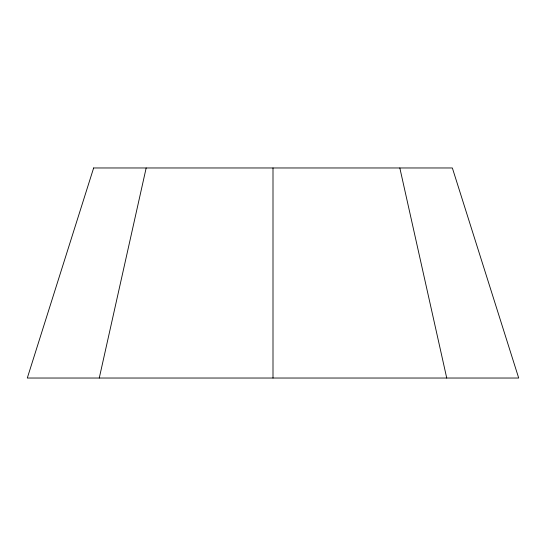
<?xml version="1.0" encoding="UTF-8"?>
<svg xmlns="http://www.w3.org/2000/svg" width="546" height="546" viewBox="0 0 546 546"><rect width="100%" height="100%" fill="white"/><g stroke="black" fill="none" stroke-linecap="round" stroke-linejoin="round"><path stroke-width="0.82" d="M99.263 378.03L146.171 167.97M399.829 167.97L446.737 378.03M273 167.97L273 378.03M93.639 167.97L27.3 378.03L518.7 378.03L452.361 167.97L93.639 167.97"/></g></svg>
